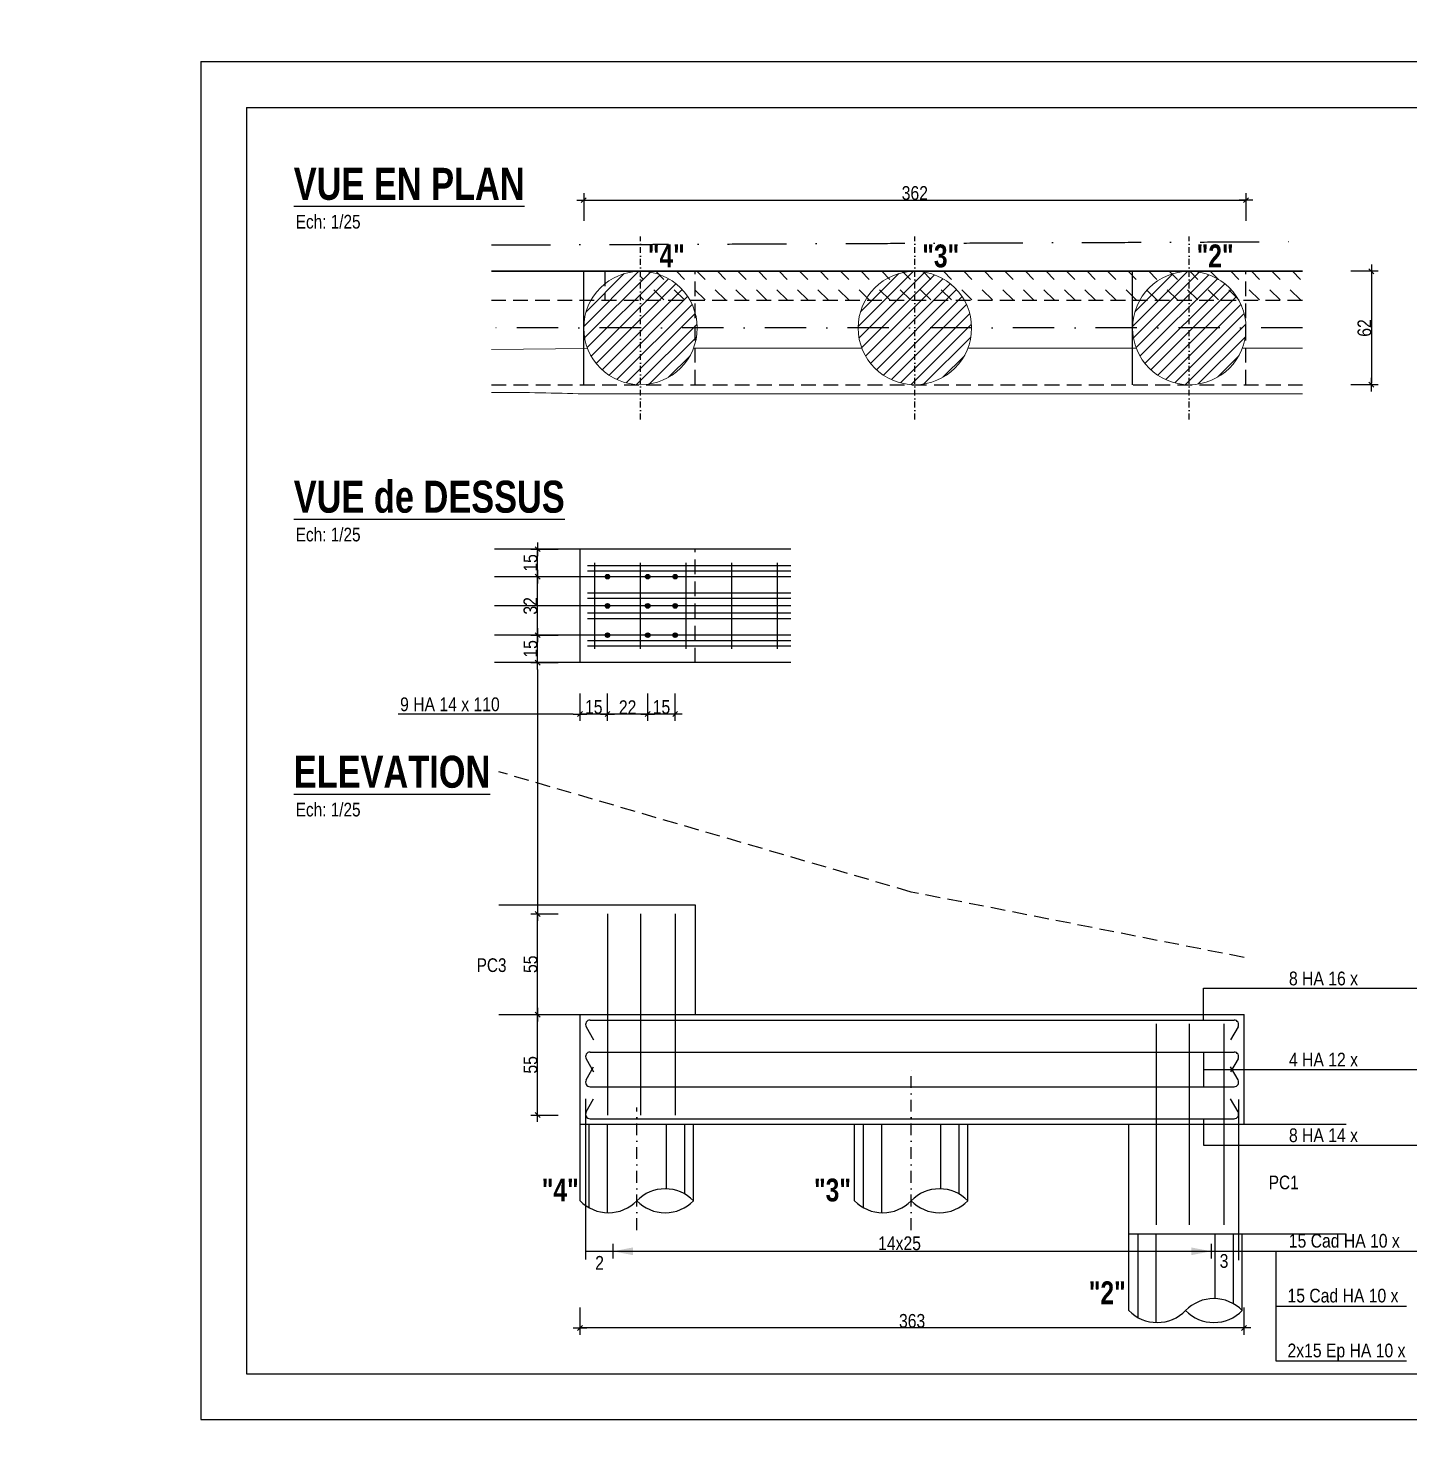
# Model space of a CAD drawing. Header units: centimetres. Extents: x 20328 to 51171, y -21855 to -16644.
# Drawn here: x 24859 to 26369, y -18550 to -17004 of the extents above; entities that cross this region are included whole.
import ezdxf
from ezdxf.enums import TextEntityAlignment as Align

# ---------------------------------------------------------------- set-up
doc = ezdxf.new("R2010")
doc.units = ezdxf.units.CM
doc.header["$LTSCALE"] = 25.4
doc.header["$PDMODE"] = 1
doc.header["$PDSIZE"] = -2
doc.linetypes.add('CACHEX2', pattern=[19.05, 12.7, -6.35])
doc.linetypes.add('TIRETPTX2', pattern=[50.8, 25.4, -12.7, 0, -12.7])
for name, color, linetype in [('01_cote_gen', 4, 'Continuous'), ('01_fenetres', 171, 'Continuous'), ('01_linteaux', 2, 'Continuous'), ('01_murs_sup', 2, 'CACHEX2'), ('01_poch_murs', 253, 'Continuous'), ('01_texte', 230, 'Continuous'), ('AA_COTES', 2, 'Continuous')]:
    doc.layers.add(name, color=color, linetype=linetype)
doc.layers.add('01_murs_coup', color=5, linetype='Continuous', lineweight=60)
doc.layers.add('01_PIEUX', color=5, linetype='Continuous', lineweight=60)
doc.styles.add('impact', font='impact.ttf')
doc.styles.add('MATTE_TXT', font='arial.ttf')
doc.styles.add('STYLE2', font='ARIALN.TTF')
doc.dimstyles.new('JB25', dxfattribs={"dimscale": 0.1, "dimtxt": 150, "dimasz": 15, "dimexe": 0.1, "dimexo": 0.1, "dimgap": 0.09, "dimtad": 1, "dimdec": 1, "dimlfac": 0.5, "dimdsep": 46, "dimtxsty": 'STYLE2', "dimblk1": 'BOND_G', "dimblk2": 'BOND_D', "dimsah": 1, "dimcen": 1.5, "dimdle": 0.01, "dimse1": 1, "dimse2": 1, "dimclrd": 4, "dimclre": 2, "dimclrt": 6, "dimazin": 2, "dimtfac": 2.333333, "dimtdec": 1, "dimtix": 1, "dimtmove": 2, "dimatfit": 3, "dimldrblk": 'BOND_G', "dimfxl": 1, "dimtolj": 1, "dimtzin": 0, "dimarcsym": 0})

# ---------------------------------------------------------------- blocks, each defined once
blk = doc.blocks.new('BOND_G')
at = {"layer": 'AA_COTES', "color": 0}
for p, q in [((0, -5), (0, 15)), ((5, 0), (-5, 0)), ((1.8, 1.8), (-1.8, -1.8))]:
    blk.add_line(p, q, dxfattribs=at)
blk = doc.blocks.new('BOND_D')
at = {"layer": 'AA_COTES', "color": 0}
for p, q in [((5, 0), (-5, 0)), ((-1.8, -1.8), (1.8, 1.8)), ((0, 5), (0, -15))]:
    blk.add_line(p, q, dxfattribs=at)
blk = doc.blocks.new('*D40')
at = {"layer": '01_cote_gen', "color": 4, "lineweight": -2, "ltscale": 3, "transparency": 16777216}
blk.add_line((26186.9, -18425.2), (25463.9, -18425.2), dxfattribs=at)
at = {"layer": 'Defpoints', "color": 0, "ltscale": 3, "transparency": 16777216}
for p in [(25462.4, -18242.7), (26188.4, -18242.7), (25462.4, -18425.2)]:
    blk.add_point(p, dxfattribs=at)
at = {"layer": '01_cote_gen', "color": 4, "lineweight": -2, "ltscale": 3, "transparency": 16777216, "xscale": 1.5, "yscale": 1.5, "zscale": 1.5, "rotation": 180}
blk.add_blockref('BOND_D', (25462.4, -18425.2), dxfattribs=at)
at = {"layer": '01_cote_gen', "color": 4, "lineweight": -2, "ltscale": 3, "transparency": 16777216, "xscale": 1.5, "yscale": 1.5, "zscale": 1.5}
blk.add_blockref('BOND_G', (26188.4, -18425.2), dxfattribs=at)
at = {"layer": '01_cote_gen', "color": 6, "ltscale": 3, "transparency": 16777216, "insert": (25825.4, -18417.6), "char_height": 15, "attachment_point": 5, "style": 'STYLE2'}
blk.add_mtext('\\A1;363', dxfattribs=at)
blk = doc.blocks.new('*D36')
at = {"layer": '01_cote_gen', "color": 4, "lineweight": -2, "ltscale": 3, "transparency": 16777216}
blk.add_line((25564.9, -17753.9), (25537.9, -17753.9), dxfattribs=at)
at = {"layer": 'Defpoints', "color": 0, "ltscale": 3, "transparency": 16777216}
for p in [(25536.4, -17690.5), (25566.4, -17690.5), (25536.4, -17753.9)]:
    blk.add_point(p, dxfattribs=at)
at = {"layer": '01_cote_gen', "color": 4, "lineweight": -2, "ltscale": 3, "transparency": 16777216, "xscale": 1.5, "yscale": 1.5, "zscale": 1.5, "rotation": 180}
blk.add_blockref('BOND_D', (25536.4, -17753.9), dxfattribs=at)
at = {"layer": '01_cote_gen', "color": 4, "lineweight": -2, "ltscale": 3, "transparency": 16777216, "xscale": 1.5, "yscale": 1.5, "zscale": 1.5}
blk.add_blockref('BOND_G', (25566.4, -17753.9), dxfattribs=at)
at = {"layer": '01_cote_gen', "color": 6, "ltscale": 3, "transparency": 16777216, "insert": (25551.4, -17746.2), "char_height": 15, "attachment_point": 5, "style": 'STYLE2'}
blk.add_mtext('\\A1;15', dxfattribs=at)
blk = doc.blocks.new('*D37')
at = {"layer": '01_cote_gen', "color": 4, "lineweight": -2, "ltscale": 3, "transparency": 16777216}
blk.add_line((25534.9, -17753.9), (25493.9, -17753.9), dxfattribs=at)
at = {"layer": 'Defpoints', "color": 0, "ltscale": 3, "transparency": 16777216}
for p in [(25492.4, -17708.1), (25536.4, -17731.4), (25492.4, -17753.9)]:
    blk.add_point(p, dxfattribs=at)
at = {"layer": '01_cote_gen', "color": 4, "lineweight": -2, "ltscale": 3, "transparency": 16777216, "xscale": 1.5, "yscale": 1.5, "zscale": 1.5, "rotation": 180}
blk.add_blockref('BOND_D', (25492.4, -17753.9), dxfattribs=at)
at = {"layer": '01_cote_gen', "color": 4, "lineweight": -2, "ltscale": 3, "transparency": 16777216, "xscale": 1.5, "yscale": 1.5, "zscale": 1.5}
blk.add_blockref('BOND_G', (25536.4, -17753.9), dxfattribs=at)
at = {"layer": '01_cote_gen', "color": 6, "ltscale": 3, "transparency": 16777216, "insert": (25514.4, -17746.4), "char_height": 15, "attachment_point": 5, "style": 'STYLE2'}
blk.add_mtext('\\A1;22', dxfattribs=at)
blk = doc.blocks.new('*D38')
at = {"layer": '01_cote_gen', "color": 4, "lineweight": -2, "ltscale": 3, "transparency": 16777216}
blk.add_line((25490.9, -17753.9), (25463.9, -17753.9), dxfattribs=at)
at = {"layer": 'Defpoints', "color": 0, "ltscale": 3, "transparency": 16777216}
for p in [(25462.4, -17711.1), (25492.4, -17711.1), (25462.4, -17753.9)]:
    blk.add_point(p, dxfattribs=at)
at = {"layer": '01_cote_gen', "color": 4, "lineweight": -2, "ltscale": 3, "transparency": 16777216, "xscale": 1.5, "yscale": 1.5, "zscale": 1.5, "rotation": 180}
blk.add_blockref('BOND_D', (25462.4, -17753.9), dxfattribs=at)
at = {"layer": '01_cote_gen', "color": 4, "lineweight": -2, "ltscale": 3, "transparency": 16777216, "xscale": 1.5, "yscale": 1.5, "zscale": 1.5}
blk.add_blockref('BOND_G', (25492.4, -17753.9), dxfattribs=at)
at = {"layer": '01_cote_gen', "color": 6, "ltscale": 3, "transparency": 16777216, "insert": (25477.4, -17746.2), "char_height": 15, "attachment_point": 5, "style": 'STYLE2'}
blk.add_mtext('\\A1;15', dxfattribs=at)
blk = doc.blocks.new('*D44')
at = {"layer": '01_cote_gen', "color": 4, "lineweight": -2, "ltscale": 3, "transparency": 16777216}
blk.add_line((25415.9, -17696.1), (25415.9, -17669.1), dxfattribs=at)
at = {"layer": 'Defpoints', "color": 0, "ltscale": 3, "transparency": 16777216}
for p in [(25415.9, -17667.6), (25451.1, -17667.6), (25462.4, -17697.6)]:
    blk.add_point(p, dxfattribs=at)
at = {"layer": '01_cote_gen', "color": 4, "lineweight": -2, "ltscale": 3, "transparency": 16777216, "xscale": 1.5, "yscale": 1.5, "zscale": 1.5}
for name, p, rotation in [('BOND_D', (25415.9, -17667.6), 90), ('BOND_G', (25415.9, -17697.6), 270)]:
    blk.add_blockref(name, p, dxfattribs=dict(at, rotation=rotation))
at = {"layer": '01_cote_gen', "color": 6, "ltscale": 3, "transparency": 16777216, "insert": (25408.2, -17682.6), "char_height": 15, "attachment_point": 5, "rotation": 90, "style": 'STYLE2'}
blk.add_mtext('\\A1;15', dxfattribs=at)
blk = doc.blocks.new('*D45')
at = {"layer": '01_cote_gen', "color": 4, "lineweight": -2, "ltscale": 3, "transparency": 16777216}
blk.add_line((25415.9, -17666.1), (25415.9, -17605.1), dxfattribs=at)
at = {"layer": 'Defpoints', "color": 0, "ltscale": 3, "transparency": 16777216}
for p in [(25415.9, -17603.6), (25441.7, -17603.6), (25434, -17667.6)]:
    blk.add_point(p, dxfattribs=at)
at = {"layer": '01_cote_gen', "color": 4, "lineweight": -2, "ltscale": 3, "transparency": 16777216, "xscale": 1.5, "yscale": 1.5, "zscale": 1.5}
for name, p, rotation in [('BOND_D', (25415.9, -17603.6), 90), ('BOND_G', (25415.9, -17667.6), 270)]:
    blk.add_blockref(name, p, dxfattribs=dict(at, rotation=rotation))
at = {"layer": '01_cote_gen', "color": 6, "ltscale": 3, "transparency": 16777216, "insert": (25408.2, -17635.6), "char_height": 15, "attachment_point": 5, "rotation": 90, "style": 'STYLE2'}
blk.add_mtext('\\A1;32', dxfattribs=at)
blk = doc.blocks.new('*D46')
at = {"layer": '01_cote_gen', "color": 4, "lineweight": -2, "ltscale": 3, "transparency": 16777216}
blk.add_line((25415.9, -17602.1), (25415.9, -17575.1), dxfattribs=at)
at = {"layer": 'Defpoints', "color": 0, "ltscale": 3, "transparency": 16777216}
for p in [(25415.9, -17573.6), (25441.9, -17573.6), (25438.4, -17603.6)]:
    blk.add_point(p, dxfattribs=at)
at = {"layer": '01_cote_gen', "color": 4, "lineweight": -2, "ltscale": 3, "transparency": 16777216, "xscale": 1.5, "yscale": 1.5, "zscale": 1.5}
for name, p, rotation in [('BOND_D', (25415.9, -17573.6), 90), ('BOND_G', (25415.9, -17603.6), 270)]:
    blk.add_blockref(name, p, dxfattribs=dict(at, rotation=rotation))
at = {"layer": '01_cote_gen', "color": 6, "ltscale": 3, "transparency": 16777216, "insert": (25408.2, -17588.6), "char_height": 15, "attachment_point": 5, "rotation": 90, "style": 'STYLE2'}
blk.add_mtext('\\A1;15', dxfattribs=at)
blk = doc.blocks.new('*D48')
at = {"layer": '01_cote_gen', "color": 4, "lineweight": -2, "ltscale": 3, "transparency": 16777216}
blk.add_line((25415.9, -18191), (25415.9, -18084), dxfattribs=at)
at = {"layer": 'Defpoints', "color": 0, "ltscale": 3, "transparency": 16777216}
for p in [(25415.9, -18082.5), (25492.4, -18082.5), (25492.4, -18192.5)]:
    blk.add_point(p, dxfattribs=at)
at = {"layer": '01_cote_gen', "color": 4, "lineweight": -2, "ltscale": 3, "transparency": 16777216, "xscale": 1.5, "yscale": 1.5, "zscale": 1.5}
for name, p, rotation in [('BOND_D', (25415.9, -18082.5), 90), ('BOND_G', (25415.9, -18192.5), 270)]:
    blk.add_blockref(name, p, dxfattribs=dict(at, rotation=rotation))
at = {"layer": '01_cote_gen', "color": 6, "ltscale": 3, "transparency": 16777216, "insert": (25408.2, -18137.5), "char_height": 15, "attachment_point": 5, "rotation": 90, "style": 'STYLE2'}
blk.add_mtext('\\A1;55', dxfattribs=at)
blk = doc.blocks.new('*D49')
at = {"layer": '01_cote_gen', "color": 4, "lineweight": -2, "ltscale": 3, "transparency": 16777216}
blk.add_line((25415.9, -18081), (25415.9, -17974), dxfattribs=at)
at = {"layer": 'Defpoints', "color": 0, "ltscale": 3, "transparency": 16777216}
for p in [(25415.9, -17972.5), (25492.4, -17972.5), (25438.4, -18082.5)]:
    blk.add_point(p, dxfattribs=at)
at = {"layer": '01_cote_gen', "color": 4, "lineweight": -2, "ltscale": 3, "transparency": 16777216, "xscale": 1.5, "yscale": 1.5, "zscale": 1.5}
for name, p, rotation in [('BOND_D', (25415.9, -17972.5), 90), ('BOND_G', (25415.9, -18082.5), 270)]:
    blk.add_blockref(name, p, dxfattribs=dict(at, rotation=rotation))
at = {"layer": '01_cote_gen', "color": 6, "ltscale": 3, "transparency": 16777216, "insert": (25408.2, -18027.5), "char_height": 15, "attachment_point": 5, "rotation": 90, "style": 'STYLE2'}
blk.add_mtext('\\A1;55', dxfattribs=at)
blk = doc.blocks.new('*D52')
at = {"layer": '01_cote_gen', "color": 4, "lineweight": -2, "ltscale": 3, "transparency": 16777216}
blk.add_line((25467.9, -17191.9), (26188.9, -17191.9), dxfattribs=at)
at = {"layer": 'Defpoints', "color": 0, "ltscale": 3, "transparency": 16777216}
for p in [(26190.4, -17191.9), (25466.4, -17269.7), (26190.4, -17269.7)]:
    blk.add_point(p, dxfattribs=at)
at = {"layer": '01_cote_gen', "color": 4, "lineweight": -2, "ltscale": 3, "transparency": 16777216, "xscale": 1.5, "yscale": 1.5, "zscale": 1.5, "rotation": 180}
blk.add_blockref('BOND_G', (25466.4, -17191.9), dxfattribs=at)
at = {"layer": '01_cote_gen', "color": 4, "lineweight": -2, "ltscale": 3, "transparency": 16777216, "xscale": 1.5, "yscale": 1.5, "zscale": 1.5}
blk.add_blockref('BOND_D', (26190.4, -17191.9), dxfattribs=at)
at = {"layer": '01_cote_gen', "color": 6, "ltscale": 3, "transparency": 16777216, "insert": (25828.4, -17184.2), "char_height": 15, "attachment_point": 5, "style": 'STYLE2'}
blk.add_mtext('\\A1;362', dxfattribs=at)
blk = doc.blocks.new('*D53')
at = {"layer": '01_cote_gen', "color": 4, "lineweight": -2, "ltscale": 3, "transparency": 16777216}
blk.add_line((26327.6, -17271.2), (26327.6, -17392.2), dxfattribs=at)
at = {"layer": 'Defpoints', "color": 0, "ltscale": 3, "transparency": 16777216}
for p in [(26252.1, -17269.7), (26252.1, -17393.7), (26327.6, -17393.7)]:
    blk.add_point(p, dxfattribs=at)
at = {"layer": '01_cote_gen', "color": 4, "lineweight": -2, "ltscale": 3, "transparency": 16777216, "xscale": 1.5, "yscale": 1.5, "zscale": 1.5}
for name, p, rotation in [('BOND_G', (26327.6, -17269.7), 90), ('BOND_D', (26327.6, -17393.7), 270)]:
    blk.add_blockref(name, p, dxfattribs=dict(at, rotation=rotation))
at = {"layer": '01_cote_gen', "color": 6, "ltscale": 3, "transparency": 16777216, "insert": (26320, -17331.7), "char_height": 15, "attachment_point": 5, "rotation": 90, "style": 'STYLE2'}
blk.add_mtext('\\A1;62', dxfattribs=at)

msp = doc.modelspace()

# ---------------------------------------------------------------- hatches: boundary and pattern name
at = {"layer": '01_murs_sup', "ltscale": 3}
h = msp.add_hatch(dxfattribs=at)
h.set_pattern_fill('DASH', color=256, scale=5, angle=135)
h.set_pattern_definition([(135, (-13262.157, 100.879), (-22.4506403, 2e-15), [15.875, -15.875])])
h.paths.add_polyline_path([(28091.75, -17238.62, -0.2601811), (28140.56, -17202.98, 0.0241475), (27901.71, -17229.5), (27906.77, -17261.1, -0.0189632)])
h.paths.add_polyline_path([(25655.35, -20205.52), (25684.55, -20205.52), (25684.55, -20184.38), (25655.35, -20184.38)], flags=9)
h.paths.add_polyline_path([(25953.5, -19107.08), (25982.7, -19107.08), (25982.7, -19085.93), (25953.5, -19085.93)], flags=9)
h.paths.add_polyline_path([(28468.91, -20861.65), (28579.75, -20861.65), (28579.75, -20815.7), (28468.91, -20815.7)], flags=9)
h.paths.add_polyline_path([(24859.14, -19954.95), (24920.21, -19954.95), (24920.21, -19876.8), (24859.14, -19876.8)], flags=9)
h.paths.add_polyline_path([(24859.67, -19657.38), (24919.6, -19657.38), (24919.6, -19582.38), (24859.67, -19582.38)], flags=9)
h.paths.add_polyline_path([(24859.3, -18437.38), (24917.19, -18437.38), (24917.19, -18362.38), (24859.3, -18362.38)], flags=9)
h.paths.add_polyline_path([(26391.59, -18589.2), (26462.38, -18544.17), (26406.04, -18455.57), (26335.24, -18500.6)], flags=9)
h.paths.add_polyline_path([(28012.34, -17434.18), (28083.13, -17389.15), (28026.79, -17300.55), (27955.99, -17345.58)], flags=9)
h.paths.add_polyline_path([(27645.9, -17512.88), (27726.95, -17512.88), (27726.95, -17407.88), (27645.9, -17407.88)], flags=9)
h.paths.add_polyline_path([(28460.76, -17549.49), (28566.83, -17549.49), (28566.83, -17490.49), (28460.76, -17490.49)], flags=9)
h.paths.add_polyline_path([(28884.39, -17049.9), (29103.57, -17049.9), (29103.57, -17003.92), (28884.39, -17003.92)], flags=9)
h.paths.add_polyline_path([(28331.97, -17452.6), (28670.14, -17452.6), (28670.14, -17406.86), (28331.97, -17406.86)], flags=9)
h.paths.add_polyline_path([(28942.64, -17500.61), (29161.82, -17500.61), (29161.82, -17454.63), (28942.64, -17454.63)], flags=9)
h.paths.add_polyline_path([(28331.93, -17500.61), (28551.11, -17500.61), (28551.11, -17454.63), (28331.93, -17454.63)], flags=9)
h.paths.add_polyline_path([(29071.47, -17549.49), (29177.54, -17549.49), (29177.54, -17490.49), (29071.47, -17490.49)], flags=9)
h.paths.add_polyline_path([(28942.68, -17452.6), (29280.85, -17452.6), (29280.85, -17406.86), (28942.68, -17406.86)], flags=9)
h.paths.add_polyline_path([(25910.04, -20150.28), (26032.62, -20150.28), (26032.62, -20107.99), (25910.04, -20107.99)], flags=9)
h.paths.add_polyline_path([(25870.69, -20225.86), (26063.03, -20225.86), (26063.03, -20179.9), (25870.69, -20179.9)], flags=9)
h.paths.add_polyline_path([(26321.83, -20128.11), (26416.99, -20032.85), (26383.43, -19999.34), (26288.28, -20094.59)], flags=9)
h.paths.add_polyline_path([(26288.85, -21519.58), (26379.47, -21619.16), (26414.55, -21587.23), (26323.92, -21487.66)], flags=9)
h.paths.add_polyline_path([(27906.53, -21855.35), (28008.81, -21767.79), (27977.97, -21731.76), (27875.69, -21819.32)], flags=9)
h.paths.add_polyline_path([(27312.36, -19604.84), (27312.36, -19461.32), (27266.37, -19461.32), (27266.37, -19604.84)], flags=9)
h.paths.add_polyline_path([(27264.07, -19580.59), (27264.07, -19469.75), (27218.12, -19469.75), (27218.12, -19580.59)], flags=9)
h.paths.add_polyline_path([(25884.07, -20912.85), (26027.57, -20912.85), (26027.57, -20866.9), (25884.07, -20866.9)], flags=9)
h.paths.add_polyline_path([(25908.31, -20864.58), (26019.15, -20864.58), (26019.15, -20818.63), (25908.31, -20818.63)], flags=9)
h.paths.add_polyline_path([(27341.98, -18595.6), (27500, -18595.6), (27500, -18553.31), (27341.98, -18553.31)], flags=9)
h.paths.add_polyline_path([(27319.69, -18521.17), (27512.04, -18521.17), (27512.04, -18475.19), (27319.69, -18475.19)], flags=9)
h.paths.add_polyline_path([(27341.98, -18447.46), (27492.48, -18447.46), (27492.48, -18405.17), (27341.98, -18405.17)], flags=9)
h.paths.add_polyline_path([(27415.73, -17967.63), (27523.24, -18092.08), (27558.01, -18062.04), (27450.5, -17937.59)], flags=9)
h.paths.add_polyline_path([(27789.49, -17750.92), (27847.27, -17904.89), (27890.29, -17888.74), (27832.51, -17734.77)], flags=9)
h.paths.add_polyline_path([(28291.6, -18865.87), (28318.79, -18865.87), (28318.79, -18844.73), (28291.6, -18844.73)], flags=9)
h.paths.add_polyline_path([(28299.6, -18980.87), (28328.8, -18980.87), (28328.8, -18959.73), (28299.6, -18959.73)], flags=9)
h.paths.add_polyline_path([(28352.6, -19086.87), (28382.47, -19086.87), (28382.47, -19065.73), (28352.6, -19065.73)], flags=9)
h.paths.add_polyline_path([(28486.6, -19079.87), (28516.47, -19079.87), (28516.47, -19058.73), (28486.6, -19058.73)], flags=9)
h.paths.add_polyline_path([(28584.6, -19081.87), (28613.8, -19081.87), (28613.8, -19060.73), (28584.6, -19060.73)], flags=9)
h.paths.add_polyline_path([(28684.6, -19081.87), (28714.47, -19081.87), (28714.47, -19060.73), (28684.6, -19060.73)], flags=9)
h.paths.add_polyline_path([(28905.55, -18796.58), (28929.38, -18796.58), (28929.38, -18775.44), (28905.55, -18775.44)], flags=9)
h.paths.add_polyline_path([(28904.55, -18904.58), (28934.42, -18904.58), (28934.42, -18883.44), (28904.55, -18883.44)], flags=9)
h.paths.add_polyline_path([(28890.55, -19015.58), (28920.42, -19015.58), (28920.42, -18994.44), (28890.55, -18994.44)], flags=9)
h.paths.add_polyline_path([(28797.6, -19070.87), (28828.14, -19070.87), (28828.14, -19049.73), (28797.6, -19049.73)], flags=9)
h.paths.add_polyline_path([(28651.39, -18521.32), (28651.39, -18494.8), (28630.25, -18494.8), (28630.25, -18521.32)], flags=9)
h.paths.add_polyline_path([(28728.89, -18521.66), (28728.89, -18494.47), (28707.75, -18494.47), (28707.75, -18521.66)], flags=9)
h.paths.add_polyline_path([(28850.69, -18521.66), (28850.69, -18494.47), (28829.54, -18494.47), (28829.54, -18521.66)], flags=9)
h.paths.add_polyline_path([(28895.27, -18612.12), (28895.27, -18585.6), (28874.13, -18585.6), (28874.13, -18612.12)], flags=9)
h.paths.add_polyline_path([(28572.12, -18521.66), (28572.12, -18494.47), (28550.98, -18494.47), (28550.98, -18521.66)], flags=9)
h.paths.add_polyline_path([(28471.5, -18521.99), (28471.5, -18494.13), (28450.35, -18494.13), (28450.35, -18521.99)], flags=9)
h.paths.add_polyline_path([(28363.96, -18557), (28363.96, -18529.81), (28342.81, -18529.81), (28342.81, -18557)], flags=9)
h.paths.add_polyline_path([(28309.49, -18658.14), (28336.67, -18658.14), (28336.67, -18637), (28309.49, -18637)], flags=9)
h.paths.add_polyline_path([(28309.49, -18748.21), (28330.63, -18748.21), (28330.63, -18727.07), (28309.49, -18727.07)], flags=9)
h.paths.add_polyline_path([(29481.98, -19444.75), (29640, -19444.75), (29640, -19402.46), (29481.98, -19402.46)], flags=9)
h.paths.add_polyline_path([(29459.69, -19370.29), (29652.03, -19370.29), (29652.03, -19324.34), (29459.69, -19324.34)], flags=9)
h.paths.add_polyline_path([(29481.98, -19296.61), (29632.48, -19296.61), (29632.48, -19254.32), (29481.98, -19254.32)], flags=9)
h.paths.add_polyline_path([(25417.76, -20175.64), (25548.83, -20175.64), (25548.83, -20097.72), (25417.76, -20097.72)], flags=9)
h.paths.add_polyline_path([(25527.52, -19889.62), (25658.14, -19889.62), (25658.14, -19811.75), (25527.52, -19811.75)], flags=9)
edge = h.paths.add_edge_path()
edge.add_line((27631.96, -17288.22), (27640.49, -17319.06))
edge.add_arc((28295.54, -19687.6), 2457.45, 101.83853, 105.45948, ccw=False)
edge.add_arc((27850.44, -17301.31), 62, 100.56566, 162.26552, ccw=False)
edge.add_arc((28295.54, -19687.6), 2489.45, 100.56566, 105.45948)
h = msp.add_hatch(dxfattribs=at)
h.set_pattern_fill('DASH', color=256, scale=5, angle=135)
h.set_pattern_definition([(135, (-16181.622, 30.84), (-22.4506403, 2e-15), [15.875, -15.875])])
h.paths.add_polyline_path([(25588.4, -17269.7), (25528.44, -17269.7, -0.2729195), (25582.7, -17301.7), (25588.4, -17301.7)])
h.paths.add_polyline_path([(25828.44, -17269.7), (25588.4, -17269.7), (25588.4, -17301.7), (25774.18, -17301.7, -0.2729195)])
h.paths.add_polyline_path([(25984.63, -17269.7), (25828.44, -17269.7, -0.2729195), (25882.7, -17301.7), (25987.51, -17301.7)])
h.paths.add_polyline_path([(26064.39, -17269.7), (25984.63, -17269.7), (25987.51, -17301.7), (26064.39, -17301.7)])
h.paths.add_polyline_path([(26128.44, -17269.7), (26064.39, -17269.7), (26064.39, -17301.7), (26074.18, -17301.7, -0.2729195)])
h.paths.add_polyline_path([(26128.44, -17269.7, 0.2729195), (26074.18, -17301.7), (26128.44, -17301.7)], flags=17)
h.paths.add_polyline_path([(26128.44, -17269.7), (26128.44, -17301.7), (26182.7, -17301.7, 0.2729195)], flags=17)
h.paths.add_polyline_path([(26190.44, -17269.7), (26128.44, -17269.7, -0.2729195), (26182.7, -17301.7), (26190.44, -17301.7)])
h.paths.add_polyline_path([(25828.44, -17269.7), (25828.44, -17301.7), (25882.7, -17301.7, 0.2729195)], flags=17)
h.paths.add_polyline_path([(25828.44, -17269.7, 0.2729195), (25774.18, -17301.7), (25828.44, -17301.7)], flags=17)
h.paths.add_polyline_path([(25528.44, -17269.7), (25528.44, -17301.7), (25582.7, -17301.7, 0.2729195)], flags=17)
h.paths.add_polyline_path([(26252.1, -17301.7), (26252.1, -17269.7), (26190.44, -17269.7), (26190.44, -17301.7)])
at = {"layer": '01_poch_murs'}
h = msp.add_hatch(dxfattribs=at)
h.set_pattern_fill('ANSI31', color=256, scale=3)
h.set_pattern_definition([(45, (-10888.944, 74.832), (-6.735192, 6.735192), [])])
h.paths.add_polyline_path([(25528.44, -17269.7, 0.4142136), (25466.44, -17331.7), (25528.44, -17331.7)])
h.paths.add_polyline_path([(25528.44, -17331.7), (25466.44, -17331.7, 0.4142136), (25528.44, -17393.7)])
h.paths.add_polyline_path([(25528.44, -17269.7), (25528.44, -17331.7), (25590.44, -17331.7, 0.4142136)])
h.paths.add_polyline_path([(25590.44, -17331.7), (25528.44, -17331.7), (25528.44, -17393.7, 0.4142136)])
h = msp.add_hatch(dxfattribs=at)
h.set_pattern_fill('ANSI31', color=256, scale=3)
h.set_pattern_definition([(45, (-10588.944, 74.832), (-6.735192, 6.735192), [])])
h.paths.add_polyline_path([(25828.44, -17269.7, 0.4142136), (25766.44, -17331.7), (25828.44, -17331.7)])
h.paths.add_polyline_path([(25828.44, -17331.7), (25766.44, -17331.7, 0.4142136), (25828.44, -17393.7)])
h.paths.add_polyline_path([(25828.44, -17269.7), (25828.44, -17331.7), (25890.44, -17331.7, 0.4142136)])
h.paths.add_polyline_path([(25890.44, -17331.7), (25828.44, -17331.7), (25828.44, -17393.7, 0.4142136)])
h = msp.add_hatch(dxfattribs=at)
h.set_pattern_fill('ANSI31', color=256, scale=3)
h.set_pattern_definition([(45, (-10288.944, 74.832), (-6.735192, 6.735192), [])])
h.paths.add_polyline_path([(26128.44, -17269.7, 0.4142136), (26066.44, -17331.7), (26128.44, -17331.7)])
h.paths.add_polyline_path([(26128.44, -17331.7), (26066.44, -17331.7, 0.4142136), (26128.44, -17393.7)])
h.paths.add_polyline_path([(26128.44, -17269.7), (26128.44, -17331.7), (26190.44, -17331.7, 0.4142136)])
h.paths.add_polyline_path([(26190.44, -17331.7), (26128.44, -17331.7), (26128.44, -17393.7, 0.4142136)])

# ---------------------------------------------------------------- linework, layer by layer
at = {"layer": '01_cote_gen', "ltscale": 3}
for p, q in [((26252.1, -17269.7), (25365.49, -17269.7)), ((25692.91, -17635.65), (25369, -17635.65))]:
    msp.add_line(p, q, dxfattribs=at)
at = {"layer": '01_fenetres', "ltscale": 30}
for p, q in [((25097.69, -17090.41), (27097.69, -17090.41)), ((25097.69, -17090.41), (25097.69, -18475.41)), ((25097.69, -18475.41), (27097.69, -18475.41))]:
    msp.add_line(p, q, dxfattribs=at)
at = {"layer": '01_linteaux', "linetype": 'TIRETPTX2', "ltscale": 0.01}
for p, q in [((25528.44, -17431.7), (25528.44, -17231.7)), ((25828.44, -17431.7), (25828.44, -17231.7)), ((26128.44, -17431.7), (26128.44, -17231.7))]:
    msp.add_line(p, q, dxfattribs=at)
at = {"layer": '01_linteaux'}
for p, q in [((25365.49, -17269.7), (26252.1, -17269.7)), ((25466.44, -17393.7), (25466.44, -17269.7)), ((26066.44, -17393.7), (26066.44, -17269.7)), ((25692.91, -17573.65), (25369, -17573.65)), ((25462.4, -17697.65), (25462.4, -17573.65)), ((25478.4, -17682.65), (25478.4, -17588.65)), ((25528.4, -17682.65), (25528.4, -17588.65)), ((25578.4, -17682.65), (25578.4, -17588.65)), ((25628.4, -17682.65), (25628.4, -17588.65)), ((25678.4, -17682.65), (25678.4, -17588.65)), ((25692.91, -17603.65), (25369, -17603.65)), ((25692.91, -17591.65), (25470.4, -17591.65)), ((25692.91, -17597.65), (25470.4, -17597.65)), ((25692.91, -17621.65), (25470.4, -17621.65)), ((25692.91, -17627.65), (25470.4, -17627.65)), ((25692.91, -17643.65), (25470.4, -17643.65)), ((25692.91, -17649.65), (25470.4, -17649.65)), ((25692.91, -17667.65), (25369, -17667.65)), ((25692.91, -17673.65), (25470.4, -17673.65)), ((25692.91, -17679.65), (25470.4, -17679.65)), ((25692.91, -17697.65), (25369, -17697.65)), ((25373.6, -17962.49), (25588.4, -17962.49)), ((25492.4, -17972.49), (25492.4, -18192.49)), ((25528.39, -17972.49), (25528.39, -18192.49)), ((25566.39, -17972.49), (25566.39, -18192.49)), ((25588.4, -17962.49), (25588.4, -18082.49)), ((25373.6, -18082.49), (25462.4, -18082.49)), ((25462.4, -18082.49), (26188.4, -18082.49)), ((25462.4, -18286.19), (25462.4, -18082.49)), ((26188.4, -18202.49), (26188.4, -18082.49)), ((25469.07, -18095.99), (25477.24, -18110.14)), ((25473.4, -18088.49), (26177.4, -18088.49)), ((26092.4, -18092.49), (26092.4, -18312.49)), ((26128.39, -18092.49), (26128.39, -18312.49)), ((26166.39, -18092.49), (26166.39, -18312.49)), ((26181.73, -18095.99), (26173.56, -18110.14)), ((25469.07, -18130.99), (25477.24, -18145.14)), ((25473.4, -18123.49), (26177.4, -18123.49)), ((26181.73, -18130.99), (26173.56, -18145.14)), ((25469.07, -18153.99), (25477.24, -18139.84)), ((26181.73, -18153.99), (26173.56, -18139.84)), ((25473.4, -18161.49), (26177.4, -18161.49)), ((25469.07, -18188.99), (25477.24, -18174.84)), ((26181.73, -18188.99), (26173.56, -18174.84)), ((25462.4, -18202.49), (26188.4, -18202.49)), ((25473.4, -18196.49), (26177.4, -18196.49)), ((25586.4, -18286.19), (25586.4, -18202.49)), ((25762.4, -18286.19), (25762.4, -18202.49)), ((25886.4, -18286.19), (25886.4, -18202.49)), ((26062.4, -18406.19), (26062.4, -18202.49)), ((26188.4, -18202.49), (26299.98, -18202.49)), ((26062.4, -18322.49), (26299.98, -18322.49)), ((26186.4, -18406.19), (26186.4, -18322.49))]:
    msp.add_line(p, q, dxfattribs=at)
at = {"layer": '01_linteaux', "linetype": 'TIRETPTX2', "ltscale": 0.07}
msp.add_line((26252.1, -17331.7), (25365.49, -17331.7), dxfattribs=at)
at = {"layer": '01_linteaux', "color": 5, "linetype": 'CACHEX2', "ltscale": 0.05}
for p, q in [((25824.4, -17948.49), (25373.6, -17817.01)), ((26188.4, -18020.08), (25824.4, -17948.49))]:
    msp.add_line(p, q, dxfattribs=at)
at = {"layer": '01_linteaux', "linetype": 'TIRETPTX2', "ltscale": 0.02}
for p, q in [((25824.4, -18318.19), (25824.4, -18136.86)), ((25524.4, -18318.19), (25524.4, -18184.28))]:
    msp.add_line(p, q, dxfattribs=at)
at = {"layer": '01_linteaux', "const_width": 3}
for points in [[(25491.15, -17603.65, 1), (25493.65, -17603.65, 1)], [(25535.15, -17603.65, 1), (25537.65, -17603.65, 1)], [(25565.15, -17603.65, 1), (25567.65, -17603.65, 1)], [(25491.15, -17635.65, 1), (25493.65, -17635.65, 1)], [(25535.15, -17635.65, 1), (25537.65, -17635.65, 1)], [(25565.15, -17635.65, 1), (25567.65, -17635.65, 1)], [(25491.15, -17667.65, 1), (25493.65, -17667.65, 1)], [(25535.15, -17667.65, 1), (25537.65, -17667.65, 1)], [(25565.15, -17667.65, 1), (25567.65, -17667.65, 1)]]:
    msp.add_lwpolyline(points, format="xyb", close=True, dxfattribs=at)
at = {"layer": '01_linteaux'}
for centre in [(25492.4, -17603.65), (25536.4, -17603.65), (25566.4, -17603.65), (25492.4, -17635.65), (25536.4, -17635.65), (25566.4, -17635.65), (25492.4, -17667.65), (25536.4, -17667.65), (25566.4, -17667.65)]:
    msp.add_circle(centre, 2.5, dxfattribs=at)
for centre, radius, start, end in [((25473.4, -18093.49), 5, 90, 210), ((26177.4, -18093.49), 5, 330, 90), ((25473.4, -18128.49), 5, 90, 210), ((26177.4, -18128.49), 5, 330, 90), ((25473.4, -18156.49), 5, 150, 270), ((26177.4, -18156.49), 5, 270, 30), ((25473.4, -18191.49), 5, 150, 270), ((26177.4, -18191.49), 5, 270, 30), ((25493.4, -18256.05), 43.24, 224.19387, 315.80613), ((25555.4, -18316.33), 43.24, 44.19387, 135.80613), ((25555.4, -18256.05), 43.24, 224.19387, 315.80613), ((25793.4, -18256.05), 43.24, 224.19387, 315.80613), ((25855.4, -18316.33), 43.24, 44.19387, 135.80613), ((25855.4, -18256.05), 43.24, 224.19387, 315.80613), ((26155.4, -18436.33), 43.24, 44.19387, 135.80613), ((26093.4, -18376.05), 43.24, 224.19387, 315.80613), ((26155.4, -18376.05), 43.24, 224.19387, 315.80613)]:
    msp.add_arc(centre, radius, start, end, dxfattribs=at)
at = {"layer": '01_linteaux', "color": 5, "linetype": 'TIRETPTX2', "ltscale": 0.1}
msp.add_open_spline([(25365.49, -17240.93), (25808.8, -17239.07), (26252.1, -17237.21)], degree=2, dxfattribs=at)
at = {"layer": '01_murs_coup', "linetype": 'Continuous', "lineweight": 5}
for p, q in [((25365.49, -17355.21), (25470.68, -17354.24)), ((25586.41, -17353.7), (25770.48, -17353.7)), ((25886.41, -17353.7), (26070.48, -17353.7)), ((26186.41, -17353.7), (26252.1, -17353.7)), ((25460.5, -17403.7), (26252.1, -17403.7))]:
    msp.add_line(p, q, dxfattribs=at)
msp.add_arc((25376.08, -19757.64), 2355.45, 87.94605, 90.25749, dxfattribs=at)
at = {"layer": '01_murs_sup', "ltscale": 0.05}
for p, q in [((25489.6, -17269.7), (25489.6, -17301.7)), ((25588.4, -17393.7), (25588.4, -17269.7)), ((26190.44, -17393.7), (26190.44, -17269.7)), ((26252.1, -17301.7), (25365.49, -17301.7)), ((25365.49, -17393.7), (26252.1, -17393.7)), ((25588.4, -17697.65), (25588.4, -17573.65))]:
    msp.add_line(p, q, dxfattribs=at)
at = {"layer": '01_PIEUX', "linetype": 'Continuous', "lineweight": 5}
for centre in [(25528.44, -17331.7), (25828.44, -17331.7), (26128.44, -17331.7)]:
    msp.add_circle(centre, 62, dxfattribs=at)
at = {"layer": '01_poch_murs'}
for p, q in [((25472.4, -18293.85), (25472.4, -18202.49)), ((25492.4, -18299.28), (25492.4, -18202.49)), ((25556.4, -18202.49), (25556.4, -18273.11)), ((25576.4, -18202.49), (25576.4, -18278.54)), ((25772.4, -18293.85), (25772.4, -18202.49)), ((25792.4, -18299.28), (25792.4, -18202.49)), ((25856.4, -18202.49), (25856.4, -18273.11)), ((25876.4, -18202.49), (25876.4, -18278.54)), ((26072.4, -18413.85), (26072.4, -18322.49)), ((26092.4, -18419.28), (26092.4, -18322.49)), ((26156.4, -18322.49), (26156.4, -18393.11)), ((26176.4, -18322.49), (26176.4, -18398.54))]:
    msp.add_line(p, q, dxfattribs=at)
at = {"layer": '01_texte', "ltscale": 30}
for p, q in [((25047.69, -17040.41), (26097.69, -17040.41)), ((25047.69, -17040.41), (25047.69, -18525.41)), ((25047.69, -17040.41), (27147.69, -17040.41)), ((25415.88, -17705.15), (25415.88, -17964.99)), ((25454.9, -17753.92), (25263.54, -17753.92)), ((26143.85, -18088.49), (26143.85, -18053.73)), ((26143.85, -18053.73), (26685.47, -18053.73)), ((26143.85, -18123.49), (26143.85, -18161.49)), ((26143.85, -18142.49), (26545.08, -18142.49)), ((26143.85, -18196.49), (26143.85, -18225.17)), ((26143.85, -18225.17), (26685.47, -18225.17)), ((25047.69, -18525.41), (27147.69, -18525.41))]:
    msp.add_line(p, q, dxfattribs=at)
at = {"layer": '01_texte', "linetype": 'Continuous'}
for p, q in [((25468.4, -18174.73), (25468.4, -18350.26)), ((26182.4, -18175.52), (26182.4, -18351.05)), ((25468.4, -18341.41), (26182.4, -18341.41)), ((25498.4, -18333.41), (25498.4, -18349.41)), ((26152.4, -18333.41), (26152.4, -18349.41)), ((26182.4, -18341.41), (26637.48, -18341.41)), ((26222.99, -18341.41), (26222.99, -18461.38)), ((26222.99, -18401.38), (26366.1, -18401.38)), ((26222.99, -18461.38), (26366.1, -18461.38))]:
    msp.add_line(p, q, dxfattribs=at)
for points in [[(25498.4, -18341.41), (25520.1, -18337.21), (25520.1, -18341.41)], [(25498.4, -18341.41), (25520.1, -18345.61), (25520.1, -18341.41)], [(26152.4, -18341.41), (26130.7, -18337.21), (26130.7, -18341.41)], [(26152.4, -18341.41), (26130.7, -18345.61), (26130.7, -18341.41)]]:
    msp.add_solid(points, dxfattribs=at)

# ---------------------------------------------------------------- texts
at = {"layer": '01_texte', "style": 'impact'}
for s, p in [('%%UVUE EN PLAN', (25149.39, -17202.04)), ('%%UVUE de DESSUS', (25149.39, -17544.17)), ('%%UELEVATION', (25149.39, -17844.96))]:
    msp.add_text(s, height=35, dxfattribs=at).set_placement(p, align=Align.BOTTOM_LEFT)
at = {"layer": '01_texte', "style": 'MATTE_TXT', "width": 0.8}
for s, p in [('Ech: 1/25', (25187, -17227.45)), ('Ech: 1/25', (25187, -17569.58)), ('Ech: 1/25', (25187, -17870.37)), ('PC3', (25365.67, -18040.49)), ('PC1', (26231.67, -18278.13))]:
    msp.add_text(s, height=15, dxfattribs=at).set_placement(p, align=Align.BOTTOM_CENTER)
at = {"layer": '01_texte', "style": 'impact'}
for s, p in [('"4"', (25556.7, -17272.84)), ('"3"', (25856.7, -17272.84)), ('"2"', (26156.7, -17272.84)), ('"4"', (25440.75, -18294.35)), ('"3"', (25738.36, -18294.35)), ('"2"', (26038.78, -18406.78))]:
    msp.add_text(s, height=25, rotation=0, dxfattribs=at).set_placement(p, align=Align.BOTTOM_CENTER)
at = {"layer": '01_texte', "style": 'STYLE2'}
for s, p in [('9 HA 14 x 110', (25265.65, -17750.74)), ('15 Cad HA 10 x', (26237.26, -18337.41)), ('15 Cad HA 10 x', (26235.83, -18397.38)), ('2x15 Ep HA 10 x', (26235.83, -18457.38))]:
    msp.add_text(s, height=15, dxfattribs=at).set_placement(p)
for s, p in [('8 HA 16 x', (26312.88, -18050.56)), ('4 HA 12 x', (26312.88, -18139.31)), ('8 HA 14 x', (26312.88, -18222)), ('14x25', (25835.08, -18340.14)), ('2', (25488.46, -18361.56)), ('3', (26171.19, -18359.46))]:
    msp.add_text(s, height=15, dxfattribs=at).set_placement(p, align=Align.RIGHT)

# ---------------------------------------------------------------- dimensions: what is measured, and where the dimension line sits
at = {"layer": '01_cote_gen', "ltscale": 3}
for base, p1, p2, picture, middle in [((26190.44, -17191.91), (25466.44, -17269.7), (26190.44, -17269.7), '*D52', (25828.44, -17184.25)), ((25536.4, -17753.92), (25566.4, -17690.5), (25536.4, -17690.5), '*D36', (25551.4, -17746.25)), ((25462.4, -17753.92), (25492.4, -17711.14), (25462.4, -17711.14), '*D38', (25477.4, -17746.25)), ((25492.4, -17753.92), (25536.4, -17731.42), (25492.4, -17708.14), '*D37', (25514.4, -17746.38)), ((25462.4, -18425.23), (26188.4, -18242.74), (25462.4, -18242.74), '*D40', (25825.4, -18417.57))]:
    dim = msp.add_linear_dim(base=base, p1=p1, p2=p2, dimstyle='JB25', dxfattribs=at)
    dim.commit()
    dim.dimension.update_dxf_attribs({"geometry": picture, "text_midpoint": middle})
for base, p1, p2, picture, middle in [((26327.64, -17393.7), (26252.1, -17269.7), (26252.1, -17393.7), '*D53', (26319.97, -17331.7)), ((25415.88, -17573.65), (25438.38, -17603.65), (25441.93, -17573.65), '*D46', (25408.21, -17588.65)), ((25415.88, -17603.65), (25433.95, -17667.65), (25441.7, -17603.65), '*D45', (25408.21, -17635.65)), ((25415.88, -17667.65), (25462.4, -17697.65), (25451.08, -17667.65), '*D44', (25408.21, -17682.65)), ((25415.88, -17972.49), (25438.38, -18082.49), (25492.4, -17972.49), '*D49', (25408.24, -18027.49)), ((25415.88, -18082.49), (25492.4, -18192.49), (25492.4, -18082.49), '*D48', (25408.24, -18137.49))]:
    dim = msp.add_linear_dim(base=base, p1=p1, p2=p2, angle=90, dimstyle='JB25', dxfattribs=at)
    dim.commit()
    dim.dimension.update_dxf_attribs({"geometry": picture, "text_midpoint": middle})

doc.saveas('drawing.dxf')
